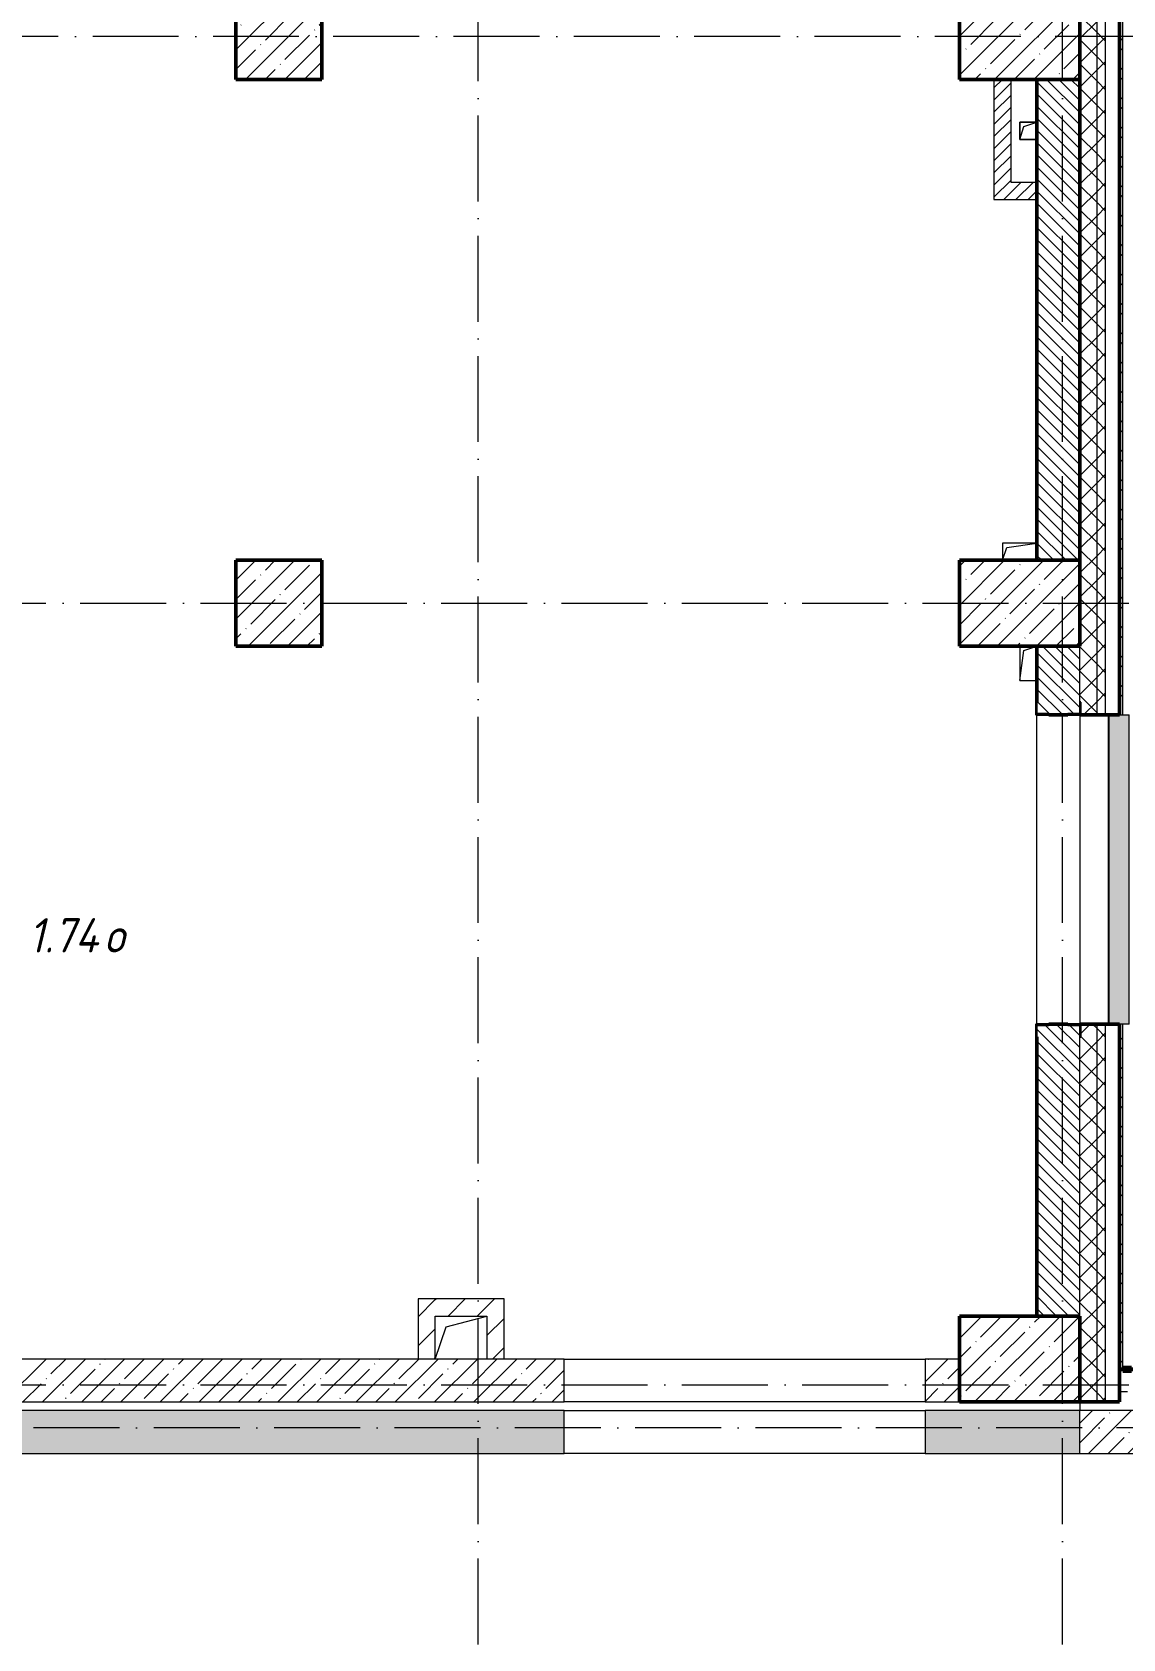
# Model space of a CAD drawing. Header units: millimetres. Extents: x -12989 to 629078, y -109036 to 555275.
# Drawn here: x 530468 to 536814, y 274043 to 283398 of the extents above; entities that cross this region are included whole.
import ezdxf

# ---------------------------------------------------------------- set-up
doc = ezdxf.new("R2010")
doc.units = ezdxf.units.MM
doc.linetypes.add('50_200_ШТРИХ_1Т_ш5_п1_п1_', pattern=[700, 500, -100, 0, -100])
for name, color, linetype, lineweight in [('A-FLOR-____-OTLN', 7, 'Continuous', 9), ('A-GENM-____-MCUT', 7, 'Continuous', 25), ('A-GENM-____-OTLN', 7, 'Continuous', 9), ('A-GENM-____-OTLN-1', 7, 'Continuous', 25), ('A-GLAZ-____-IDEN', 7, 'Continuous', 9), ('A-GLAZ-____-OTLN', 7, 'Continuous', 9), ('A-WALL-____-MCUT-1', 7, 'Continuous', 9), ('A-WALL-____-MCUT-2', 7, 'Continuous', 50), ('A-WALL-____-MCUT-3', 7, 'Continuous', 9), ('A-WALL-____-OTLN', 7, 'Continuous', 9), ('A-WALL-____-PATT-1', 7, 'Continuous', 9), ('A-WALL-FNSH-MCUT-1', 7, 'Continuous', 9), ('S-COLS-____-MCUT', 7, 'Continuous', 50), ('S-COLS-____-OTLN', 7, 'Continuous', 9), ('S-GRID-____-OTLN-1', 7, '50_200_ШТРИХ_1Т_ш5_п1_п1_', 9)]:
    doc.layers.add(name, color=color, linetype=linetype, lineweight=lineweight)
doc.layers.add('A-GLAZ-____-OTLN-1', color=7, linetype='Continuous', lineweight=9, true_color=0xc0c0c0)
doc.styles.add('ISOCPEUR_I_9', font='isocpeui.ttf', dxfattribs={"width": 0.9, "height": 250})
pattern_1 = [(135, (513013.31, 265891.49), (-35.35534, -35.35534), [])]
pattern_2 = [(45, (513013.31, 265891.49), (-35.35534, 35.35534), [])]
pattern_3 = [(45, (513013.31, 265891.49), (-114.04925, 114.04925), []), (45, (513127.36, 265891.49), (-114.0493, 114.0493), [201.612, -40.322, 3.353, -36.97])]
pattern_4 = [(45, (513013.31, 265891.49), (-84.8528, 84.8528), [])]
pattern_5 = [(45, (513013.31, 265891.49), (-70.71068, 70.71068), []), (135, (513013.31, 265891.49), (-70.71068, -70.71068), [])]

# ---------------------------------------------------------------- blocks, each defined once
blk = doc.blocks.new('BSC_Колонна _Прямоугольная - 500х700-V113-АР1_План отверстий 1 этажа в осях 1-64_А-ГГ')
at = {"layer": 'S-COLS-____-OTLN'}
h = blk.add_hatch(dxfattribs=at)
h.set_pattern_fill('FP_145', color=256, style=0, pattern_type=2)
h.set_pattern_definition([(315, (-9781.04, 23200), (114.0493, 114.0493), []), (315, (-9781.04, 23085.95), (114.0493, 114.0493), [201.613, -40.323, 3.353, -36.97])])
h.paths.add_polyline_path([(-250, 350), (-250, -350), (250, -350), (250, 350)], flags=0)
at = {"layer": 'S-COLS-____-MCUT'}
for p, q in [((250, 350), (-250, 350)), ((-250, 350), (-250, -350)), ((250, -350), (250, 350)), ((-250, -350), (250, -350))]:
    blk.add_line(p, q, dxfattribs=at)
blk = doc.blocks.new('BSC_Колонна _Прямоугольная - 500х500-V114-АР1_План отверстий 1 этажа в осях 1-64_А-ГГ')
at = {"layer": 'S-COLS-____-OTLN'}
h = blk.add_hatch(dxfattribs=at)
h.set_pattern_fill('FP_146', color=256, style=0, pattern_type=2)
h.set_pattern_definition([(45, (-18890, -14181.04), (-114.0493, 114.0493), []), (45, (-18775.95, -14181.04), (-114.0493, 114.0493), [201.612, -40.322, 3.353, -36.97])])
h.paths.add_polyline_path([(-250, -250), (250, -250), (250, 250), (-250, 250)], flags=0)
at = {"layer": 'S-COLS-____-MCUT'}
for p, q in [((250, 250), (-250, 250)), ((-250, 250), (-250, -250)), ((250, -250), (250, 250)), ((-250, -250), (250, -250))]:
    blk.add_line(p, q, dxfattribs=at)
blk = doc.blocks.new('BSC_Колонна _Прямоугольная - 500х500-27170132-АР1_План отверстий 1 этажа в осях 1-64_А-ГГ')
at = {"layer": 'S-COLS-____-OTLN'}
h = blk.add_hatch(dxfattribs=at)
h.set_pattern_fill('FP_147', color=256, style=0, pattern_type=2)
h.set_pattern_definition([(45, (-18890, -17481.04), (-114.0493, 114.0493), []), (45, (-18775.95, -17481.04), (-114.0493, 114.0493), [201.612, -40.322, 3.353, -36.97])])
h.paths.add_polyline_path([(-250, -250), (250, -250), (250, 250), (-250, 250)], flags=0)
at = {"layer": 'S-COLS-____-MCUT'}
for p, q in [((250, 250), (-250, 250)), ((-250, 250), (-250, -250)), ((250, -250), (250, 250)), ((-250, -250), (250, -250))]:
    blk.add_line(p, q, dxfattribs=at)
blk = doc.blocks.new('BSC_Колонна _Прямоугольная - 500х700-V116-АР1_План отверстий 1 этажа в осях 1-64_А-ГГ')
at = {"layer": 'S-COLS-____-OTLN'}
h = blk.add_hatch(dxfattribs=at)
h.set_pattern_fill('FP_149', color=256, style=0, pattern_type=2)
h.set_pattern_definition([(315, (-17481.04, 23200), (114.04925, 114.04925), []), (315, (-17481.04, 23085.95), (114.04925, 114.04925), [201.613, -40.323, 3.353, -36.97])])
h.paths.add_polyline_path([(-250, 350), (-250, -350), (250, -350), (250, 350)], flags=0)
at = {"layer": 'S-COLS-____-MCUT'}
for p, q in [((250, 350), (-250, 350)), ((-250, 350), (-250, -350)), ((250, -350), (250, 350)), ((-250, -350), (250, -350))]:
    blk.add_line(p, q, dxfattribs=at)
blk = doc.blocks.new('BSC_Колонна _Прямоугольная - 500х700-V121-АР1_План отверстий 1 этажа в осях 1-64_А-ГГ')
at = {"layer": 'S-COLS-____-OTLN'}
h = blk.add_hatch(dxfattribs=at)
h.set_pattern_fill('FP_154', color=256, style=0, pattern_type=2)
h.set_pattern_definition([(315, (-14181.04, 23200), (114.04925, 114.04925), []), (315, (-14181.04, 23085.95), (114.04925, 114.04925), [201.613, -40.323, 3.353, -36.97])])
h.paths.add_polyline_path([(-250, 350), (-250, -350), (250, -350), (250, 350)], flags=0)
at = {"layer": 'S-COLS-____-MCUT'}
for p, q in [((250, 350), (-250, 350)), ((-250, 350), (-250, -350)), ((250, -350), (250, 350)), ((-250, -350), (250, -350))]:
    blk.add_line(p, q, dxfattribs=at)
blk = doc.blocks.new('Фахверк_СКБ_Уголок - 250_2700-27497298-АР1_План отверстий 1 этажа в осях 1-64_А-ГГ')
at = {"layer": 'A-GENM-____-MCUT'}
for p, q in [((200, 181), (125, 181)), ((125, 181), (125, 106)), ((125, 106), (131, 106)), ((131, 106), (131, 175)), ((131, 175), (200, 175)), ((200, 175), (200, 181)), ((131, -6), (125, -6)), ((125, -6), (125, -81)), ((125, -81), (200, -81)), ((131, -75), (131, -6)), ((200, -75), (131, -75)), ((200, -81), (200, -75))]:
    blk.add_line(p, q, dxfattribs=at)
blk = doc.blocks.new('AR_Отверстие прямоугольное _в плите_ - AR_Отверстие прямоугольное _в плите_-V167-АР1_План отверстий 1 этажа в осях 1-64_А-ГГ')
at = {"layer": 'A-GENM-____-OTLN'}
for p, q in [((50, 50), (-50, 50)), ((-50, 50), (-50, -50)), ((-50, -50), (-25, 25)), ((-25, 25), (50, 50)), ((-50, -50), (50, -50))]:
    blk.add_line(p, q, dxfattribs=at)
blk = doc.blocks.new('AR_Отверстие прямоугольное _в плите_ - AR_Отверстие прямоугольное _в плите_-V175-АР1_План отверстий 1 этажа в осях 1-64_А-ГГ')
at = {"layer": 'A-GENM-____-OTLN'}
for p, q in [((100, 50), (-100, 50)), ((-100, 50), (-100, -50)), ((-100, -50), (-75, 25)), ((-75, 25), (100, 50))]:
    blk.add_line(p, q, dxfattribs=at)
blk = doc.blocks.new('AR_Отверстие прямоугольное _в плите_ - AR_Отверстие прямоугольное _в плите_-V176-АР1_План отверстий 1 этажа в осях 1-64_А-ГГ')
at = {"layer": 'A-GENM-____-OTLN'}
for p, q in [((-50, 100), (-50, -100)), ((-25, 75), (50, 100)), ((-50, -100), (-25, 75)), ((-50, -100), (50, -100))]:
    blk.add_line(p, q, dxfattribs=at)
blk = doc.blocks.new('AR_Отверстие прямоугольное _в плите_ - AR_Отверстие прямоугольное _в плите_-30552572-АР1_План отверстий 1 этажа в осях 1-64_А-ГГ')
at = {"layer": 'A-GENM-____-OTLN'}
for p, q in [((-87.5, 62.5), (150, 125)), ((-150, -125), (-87.5, 62.5))]:
    blk.add_line(p, q, dxfattribs=at)
blk = doc.blocks.new('Отлив_СКБ - Отлив витража_120_НВФ-V210-АР1_План отверстий 1 этажа в осях 1-64_А-ГГ')
at = {"layer": 'A-GLAZ-____-OTLN-1'}
for points in [[(0, -2), (1800, -2), (1800, 0), (0, 0)], [(51.1, -120), (1800, -120), (1800, -2), (0, -2), (0, -120)]]:
    blk.add_hatch(color=256, dxfattribs=at).paths.add_polyline_path(points, flags=0)
at = {"layer": 'A-GLAZ-____-OTLN'}
for p, q in [((0, 0), (1800, 0)), ((1800, -2), (0, -2)), ((0, -120), (0, -83)), ((1800, -83), (1800, -120)), ((0, -120), (1800, -120))]:
    blk.add_line(p, q, dxfattribs=at)
blk = doc.blocks.new('Стены 9 - Стены 4-31627981-АР1_План отверстий 1 этажа в осях 1-64_А-ГГ')
at = {"layer": 'A-WALL-____-MCUT-2'}
for p, q in [((23850, 9731), (23800, 9731)), ((23800, 9731), (23800, 9711)), ((23850, 9711), (23850, 9731)), ((23800, 9711), (23850, 9711))]:
    blk.add_line(p, q, dxfattribs=at)

msp = doc.modelspace()

# ---------------------------------------------------------------- hatches: boundary and pattern name
at = {"layer": 'A-WALL-____-PATT-1'}
h = msp.add_hatch(dxfattribs=at)
h.set_pattern_fill('FP_1', color=256, style=0, pattern_type=2)
h.set_pattern_definition(pattern_5)
h.paths.add_polyline_path([(536663.3109, 275422.5335), (536663.3109, 277622.5335), (536569.3109, 277622.5335), (536569.3109, 277547.5335), (536563.3109, 277547.5335), (536563.3109, 275422.5335)], flags=0)
h.paths.add_polyline_path([(536569.3109, 279422.5335), (536663.3109, 279422.5335), (536663.3109, 292622.5335), (536563.3109, 292622.5335), (536563.3109, 279497.5335), (536569.3109, 279497.5335), (536569.3109, 279428.5335)], flags=0)
h.paths.add_polyline_path([(536569.3109, 297422.5335), (536663.3109, 297422.5335), (536663.3109, 298622.5335), (536563.3109, 298622.5335), (536563.3109, 297497.5335), (536569.3109, 297497.5335), (536569.3109, 297428.5335)], flags=0)
h.paths.add_polyline_path([(536569.3109, 300422.5335), (536663.3109, 300422.5335), (536663.3109, 301622.5335), (536569.3109, 301622.5335), (536569.3109, 301547.5335), (536563.3109, 301547.5335), (536563.3109, 300497.5335), (536569.3109, 300497.5335), (536569.3109, 300428.5335)], flags=0)
h.paths.add_polyline_path([(536663.3109, 303422.5335), (536663.3109, 304622.5335), (536563.3109, 304622.5335), (536563.3109, 303497.5335), (536569.3109, 303497.5335), (536569.3109, 303422.5335)], flags=0)
h.paths.add_polyline_path([(536569.3109, 306422.5335), (536663.3109, 306422.5335), (536663.3109, 307442.5335), (536563.3109, 307442.5335), (536563.3109, 306497.5335), (536569.3109, 306497.5335), (536569.3109, 306428.5335)], flags=0)
h = msp.add_hatch(dxfattribs=at)
h.set_pattern_fill('FP_1', color=256, style=0, pattern_type=2)
h.set_pattern_definition(pattern_5)
h.paths.add_polyline_path([(536713.3109, 275422.5335), (536713.3109, 277622.5335), (536663.3109, 277622.5335), (536663.3109, 275422.5335)], flags=0)
h.paths.add_polyline_path([(536663.3109, 279422.5335), (536713.3109, 279422.5335), (536713.3109, 292622.5335), (536663.3109, 292622.5335), (536663.3109, 280385.8815)], flags=0)
h.paths.add_polyline_path([(536713.3109, 297422.5335), (536713.3109, 298622.5335), (536663.3109, 298622.5335), (536663.3109, 297422.5335)], flags=0)
h.paths.add_polyline_path([(536713.3109, 300422.5335), (536713.3109, 301622.5335), (536663.3109, 301622.5335), (536663.3109, 300422.5335)], flags=0)
h.paths.add_polyline_path([(536663.3109, 303422.5335), (536713.3109, 303422.5335), (536713.3109, 304622.5335), (536663.3109, 304622.5335), (536663.3109, 304465.7133)], flags=0)
h.paths.add_polyline_path([(536713.3109, 306422.5335), (536713.3109, 307442.5335), (536663.3109, 307442.5335), (536663.3109, 306422.5335)], flags=0)
h = msp.add_hatch(dxfattribs=at)
h.set_pattern_fill('FP_3', color=256, style=0, pattern_type=2)
h.set_pattern_definition([(45, (513013.31, 265891.49), (-85.5366, 85.5366), []), (45, (513070.34, 265891.49), (-85.5366, 85.5366), [])])
h.paths.add_polyline_path([(536813.3109, 275612.5335), (536813.3109, 277622.5335), (536793.3109, 277622.5335), (536793.3109, 275612.5335)], flags=0)
h.paths.add_polyline_path([(536813.3109, 279422.5335), (536813.3109, 292622.5335), (536793.3109, 292622.5335), (536793.3109, 279422.5335)], flags=0)
h.paths.add_polyline_path([(536793.3109, 297422.5335), (536813.3109, 297422.5335), (536813.3109, 298622.5335), (536793.3109, 298622.5335), (536793.3109, 297585.7614)], flags=0)
h.paths.add_polyline_path([(536813.3109, 300422.5335), (536813.3109, 301622.5335), (536793.3109, 301622.5335), (536793.3109, 300422.5335)], flags=0)
h.paths.add_polyline_path([(536813.3109, 303422.5335), (536813.3109, 304622.5335), (536793.3109, 304622.5335), (536793.3109, 303422.5335)], flags=0)
h.paths.add_polyline_path([(536813.3109, 306422.5335), (536813.3109, 307442.5335), (536793.3109, 307442.5335), (536793.3109, 306422.5335)], flags=0)
h = msp.add_hatch(dxfattribs=at)
h.set_pattern_fill('FP_5', color=256, style=0, pattern_type=2)
h.set_pattern_definition(pattern_2)
h.paths.add_polyline_path([(536163.3109, 282422.5335), (536163.3109, 283122.5335), (536063.3109, 283122.5335), (536063.3109, 282422.5335)], flags=0)
h = msp.add_hatch(dxfattribs=at)
h.set_pattern_fill('FP_6', color=256, style=0, pattern_type=2)
h.set_pattern_definition(pattern_1)
h.paths.add_polyline_path([(536563.3109, 280322.5335), (536563.3109, 283122.5335), (536313.3109, 283122.5335), (536313.3109, 280322.5335)], flags=0)
h = msp.add_hatch(dxfattribs=at)
h.set_pattern_fill('FP_5', color=256, style=0, pattern_type=2)
h.set_pattern_definition(pattern_2)
h.paths.add_polyline_path([(536313.3109, 282422.5335), (536313.3109, 282522.5335), (536163.3109, 282522.5335), (536163.3109, 282422.5335)], flags=0)
h = msp.add_hatch(dxfattribs=at)
h.set_pattern_fill('FP_6', color=256, style=0, pattern_type=2)
h.set_pattern_definition(pattern_1)
h.paths.add_polyline_path([(536313.3109, 275922.5335), (536563.3109, 275922.5335), (536562.4285, 277616.5335), (536494.3109, 277616.5335), (536494.3109, 277622.5335), (536382.3109, 277622.5335), (536382.3109, 277616.5335), (536313.3109, 277616.5335), (536313.3109, 276945.9055)], flags=0)
h.paths.add_polyline_path([(536494.3109, 279422.5335), (536494.3109, 279428.5335), (536563.3109, 279428.5335), (536563.3109, 279822.5335), (536313.3109, 279822.5335), (536313.3109, 279428.5335), (536382.3109, 279428.5335), (536382.3109, 279422.5335)], flags=0)
h = msp.add_hatch(dxfattribs=at)
h.set_pattern_fill('FP_4', color=256, style=0, pattern_type=2)
h.set_pattern_definition(pattern_4)
h.paths.add_polyline_path([(532813.3109, 275672.5335), (532813.3109, 276022.5335), (532713.3109, 276022.5335), (532713.3109, 275672.5335)], flags=0)
h = msp.add_hatch(dxfattribs=at)
h.set_pattern_fill('FP_4', color=256, style=0, pattern_type=2)
h.set_pattern_definition(pattern_4)
h.paths.add_polyline_path([(533113.3109, 275922.5335), (533213.3109, 275922.5335), (533213.3109, 276022.5335), (532813.3109, 276022.5335), (532813.3109, 275922.5335)], flags=0)
h = msp.add_hatch(dxfattribs=at)
h.set_pattern_fill('FP_4', color=256, style=0, pattern_type=2)
h.set_pattern_definition(pattern_4)
h.paths.add_polyline_path([(533213.3109, 275672.5335), (533213.3109, 275922.5335), (533113.3109, 275922.5335), (533113.3109, 275672.5335)], flags=0)
h = msp.add_hatch(dxfattribs=at)
h.set_pattern_fill('FP_27', color=256, style=0, pattern_type=2)
h.set_pattern_definition(pattern_3)
h.paths.add_polyline_path([(535863.3109, 275422.5335), (535863.3109, 275672.5335), (535663.3109, 275672.5335), (535663.3109, 275422.5335)], flags=0)
h.paths.add_polyline_path([(533563.3109, 275422.5335), (533563.3109, 275672.5335), (523113.3109, 275672.5335), (523113.3109, 275422.5335), (530673.0037, 275422.5335)], flags=0)
h = msp.add_hatch(dxfattribs=at)
h.set_pattern_fill('FP_27', color=256, style=0, pattern_type=2)
h.set_pattern_definition(pattern_3)
h.paths.add_polyline_path([(535663.3109, 275122.5335), (536563.3109, 275122.5335), (536563.3109, 275372.5335), (535663.3109, 275372.5335)], flags=0)
h.paths.add_polyline_path([(533563.3109, 275122.5335), (533563.3109, 275372.5335), (522613.3109, 275372.5335), (522613.3109, 275122.5335), (530673.0037, 275122.5335)], flags=0)
h.paths.add_polyline_path([(518613.3109, 275122.5335), (518613.3109, 275372.5335), (511063.3109, 275372.5335), (511063.3109, 275122.5335), (518300.7537, 275122.5335)], flags=0)
h = msp.add_hatch(dxfattribs=at)
h.set_pattern_fill('FP_27', color=256, style=0, pattern_type=2)
h.set_pattern_definition(pattern_3)
h.paths.add_polyline_path([(538813.3109, 275122.5335), (538813.3109, 275372.5335), (536563.3109, 275372.5335), (536563.3109, 275122.5335), (537742.8608, 275122.5335)], flags=0)

# ---------------------------------------------------------------- linework, layer by layer
at = {"layer": 'A-FLOR-____-OTLN'}
for p, q in [((536213.3109, 282872.5335), (536313.3109, 282872.5335)), ((536213.3109, 282772.5335), (536213.3109, 282872.5335)), ((536313.3109, 282772.5335), (536213.3109, 282772.5335))]:
    msp.add_line(p, q, dxfattribs=at)
at = {"layer": 'A-WALL-____-MCUT-1'}
for p, q in [((533563.3109, 275672.5335), (529713.3109, 275672.5335)), ((533563.3109, 275422.5335), (533563.3109, 275672.5335)), ((535863.3109, 275672.5335), (535663.3109, 275672.5335)), ((535663.3109, 275672.5335), (535663.3109, 275422.5335)), ((523113.3109, 275422.5335), (533563.3109, 275422.5335)), ((535663.3109, 275422.5335), (535863.3109, 275422.5335)), ((533563.3109, 275372.5335), (522613.3109, 275372.5335)), ((533563.3109, 275122.5335), (533563.3109, 275372.5335)), ((535663.3109, 275372.5335), (535663.3109, 275122.5335)), ((538813.3109, 275372.5335), (535663.3109, 275372.5335)), ((536563.3109, 275122.5335), (536563.3109, 275372.5335)), ((522613.3109, 275122.5335), (533563.3109, 275122.5335)), ((535663.3109, 275122.5335), (538813.3109, 275122.5335))]:
    msp.add_line(p, q, dxfattribs=at)
at = {"layer": 'A-WALL-____-MCUT-2'}
for p, q in [((536793.3109, 292622.5335), (536793.3109, 279422.5335)), ((536313.3109, 283122.5335), (536313.3109, 280322.5335)), ((536563.3109, 283122.5335), (536563.3109, 280322.5335)), ((536313.3109, 279822.5335), (536313.3109, 279497.5335)), ((536382.3109, 279422.5335), (536494.3109, 279422.5335)), ((536569.3109, 279422.5335), (536793.3109, 279422.5335)), ((536313.3109, 277547.5335), (536313.3109, 275922.5335)), ((536494.3109, 277622.5335), (536382.3109, 277622.5335)), ((536793.3109, 277622.5335), (536569.3109, 277622.5335)), ((536793.3109, 275422.5335), (536793.3109, 277622.5335)), ((536563.3109, 275422.5335), (536793.3109, 275422.5335))]:
    msp.add_line(p, q, dxfattribs=at)
at = {"layer": 'A-WALL-____-MCUT-3'}
for p, q in [((536663.3109, 279422.5335), (536663.3109, 292622.5335)), ((536713.3109, 279422.5335), (536713.3109, 292622.5335)), ((536563.3109, 279497.5335), (536563.3109, 279822.5335)), ((536563.3109, 275922.5335), (536563.3109, 277547.5335)), ((536663.3109, 275422.5335), (536663.3109, 277622.5335)), ((536713.3109, 275422.5335), (536713.3109, 277622.5335))]:
    msp.add_line(p, q, dxfattribs=at)
at = {"layer": 'A-WALL-____-OTLN'}
for p, q in [((536313.3109, 277622.5335), (536313.3109, 279422.5335)), ((536563.3109, 279422.5335), (536563.3109, 277622.5335)), ((533563.3109, 275672.5335), (535663.3109, 275672.5335)), ((535663.3109, 275422.5335), (533563.3109, 275422.5335)), ((536563.3109, 275422.5335), (536563.3109, 275372.5335)), ((536793.3109, 275482.5335), (536840.3109, 275482.5335)), ((533563.3109, 275372.5335), (535663.3109, 275372.5335)), ((535663.3109, 275122.5335), (533563.3109, 275122.5335))]:
    msp.add_line(p, q, dxfattribs=at)
at = {"layer": 'A-WALL-FNSH-MCUT-1'}
for p, q in [((536813.3109, 279422.5335), (536813.3109, 292622.5335)), ((536063.3109, 283122.5335), (536063.3109, 282422.5335)), ((536163.3109, 282522.5335), (536163.3109, 283122.5335)), ((536313.3109, 282522.5335), (536163.3109, 282522.5335)), ((536063.3109, 282422.5335), (536313.3109, 282422.5335)), ((536793.3109, 279422.5335), (536813.3109, 279422.5335)), ((536813.3109, 277622.5335), (536793.3109, 277622.5335)), ((536813.3109, 275612.5335), (536813.3109, 277622.5335)), ((532713.3109, 276022.5335), (532713.3109, 275672.5335)), ((533213.3109, 276022.5335), (532713.3109, 276022.5335)), ((533213.3109, 275672.5335), (533213.3109, 276022.5335)), ((532813.3109, 275672.5335), (532813.3109, 275922.5335)), ((532813.3109, 275922.5335), (533113.3109, 275922.5335)), ((533113.3109, 275922.5335), (533113.3109, 275672.5335)), ((536793.3109, 275612.5335), (536813.3109, 275612.5335))]:
    msp.add_line(p, q, dxfattribs=at)
at = {"layer": 'S-GRID-____-OTLN-1'}
for p, q in [((533063.3109, 261408.8852), (533063.3109, 315772.4512)), ((536463.3109, 261408.8852), (536463.3109, 315772.4512)), ((539721.0501, 283372.5335), (508344.5407, 283372.5335)), ((508344.5407, 280072.5335), (539721.0501, 280072.5335)), ((508344.5407, 275522.5335), (536883.9116, 275522.5335)), ((617087.7175, 275272.5335), (508556.9485, 275272.5335))]:
    msp.add_line(p, q, dxfattribs=at)

# ---------------------------------------------------------------- block references
at = {"layer": 'A-GENM-____-OTLN'}
for name, p in [('AR_Отверстие прямоугольное _в плите_ - AR_Отверстие прямоугольное _в плите_-V167-АР1_План отверстий 1 этажа в осях 1-64_А-ГГ', (536263.3109, 282822.5335)), ('AR_Отверстие прямоугольное _в плите_ - AR_Отверстие прямоугольное _в плите_-V175-АР1_План отверстий 1 этажа в осях 1-64_А-ГГ', (536213.3109, 280372.5335)), ('AR_Отверстие прямоугольное _в плите_ - AR_Отверстие прямоугольное _в плите_-V176-АР1_План отверстий 1 этажа в осях 1-64_А-ГГ', (536263.3109, 279722.5335)), ('AR_Отверстие прямоугольное _в плите_ - AR_Отверстие прямоугольное _в плите_-30552572-АР1_План отверстий 1 этажа в осях 1-64_А-ГГ', (532963.3109, 275797.5335))]:
    msp.add_blockref(name, p, dxfattribs=at)
at = {"layer": 'A-GENM-____-OTLN-1'}
for p, rotation in [((536488.3109, 279297.5335), 89.99999999999991), ((536388.3109, 277747.5335), 269.9999999999999)]:
    msp.add_blockref('Фахверк_СКБ_Уголок - 250_2700-27497298-АР1_План отверстий 1 этажа в осях 1-64_А-ГГ', p, dxfattribs=dict(at, rotation=rotation))
at = {"layer": 'A-GLAZ-____-OTLN', "rotation": 90}
msp.add_blockref('Отлив_СКБ - Отлив витража_120_НВФ-V210-АР1_План отверстий 1 этажа в осях 1-64_А-ГГ', (536730.3109, 277622.5335), dxfattribs=at)
at = {"layer": 'A-WALL-____-OTLN'}
msp.add_blockref('Стены 9 - Стены 4-31627981-АР1_План отверстий 1 этажа в осях 1-64_А-ГГ', (513013.3109, 265891.4916), dxfattribs=at)
at = {"layer": 'S-COLS-____-OTLN'}
for name, p in [('BSC_Колонна _Прямоугольная - 500х500-27170132-АР1_План отверстий 1 этажа в осях 1-64_А-ГГ', (531903.3109, 283372.5335)), ('BSC_Колонна _Прямоугольная - 500х500-V114-АР1_План отверстий 1 этажа в осях 1-64_А-ГГ', (531903.3109, 280072.5335))]:
    msp.add_blockref(name, p, dxfattribs=at)
at = {"layer": 'S-COLS-____-OTLN', "rotation": 89.9999999999999}
for name, p in [('BSC_Колонна _Прямоугольная - 500х700-V116-АР1_План отверстий 1 этажа в осях 1-64_А-ГГ', (536213.3109, 283372.5335)), ('BSC_Колонна _Прямоугольная - 500х700-V121-АР1_План отверстий 1 этажа в осях 1-64_А-ГГ', (536213.3109, 280072.5335)), ('BSC_Колонна _Прямоугольная - 500х700-V113-АР1_План отверстий 1 этажа в осях 1-64_А-ГГ', (536213.3109, 275672.5335))]:
    msp.add_blockref(name, p, dxfattribs=at)

# ---------------------------------------------------------------- texts
at = {"layer": 'A-GLAZ-____-IDEN', "char_height": 200, "attachment_point": 1, "style": 'ISOCPEUR_I_9'}
for s, insert, width in [('1.74', (530447.4831, 278239.2954), 533.923875), ('\\fISOCPEUR|b0|i1|c204|p34|;\\W.9;о', (530888.0143, 278239.2954), 158.734125)]:
    msp.add_mtext(s, dxfattribs=dict(at, insert=insert, width=width))

doc.saveas('drawing.dxf')
